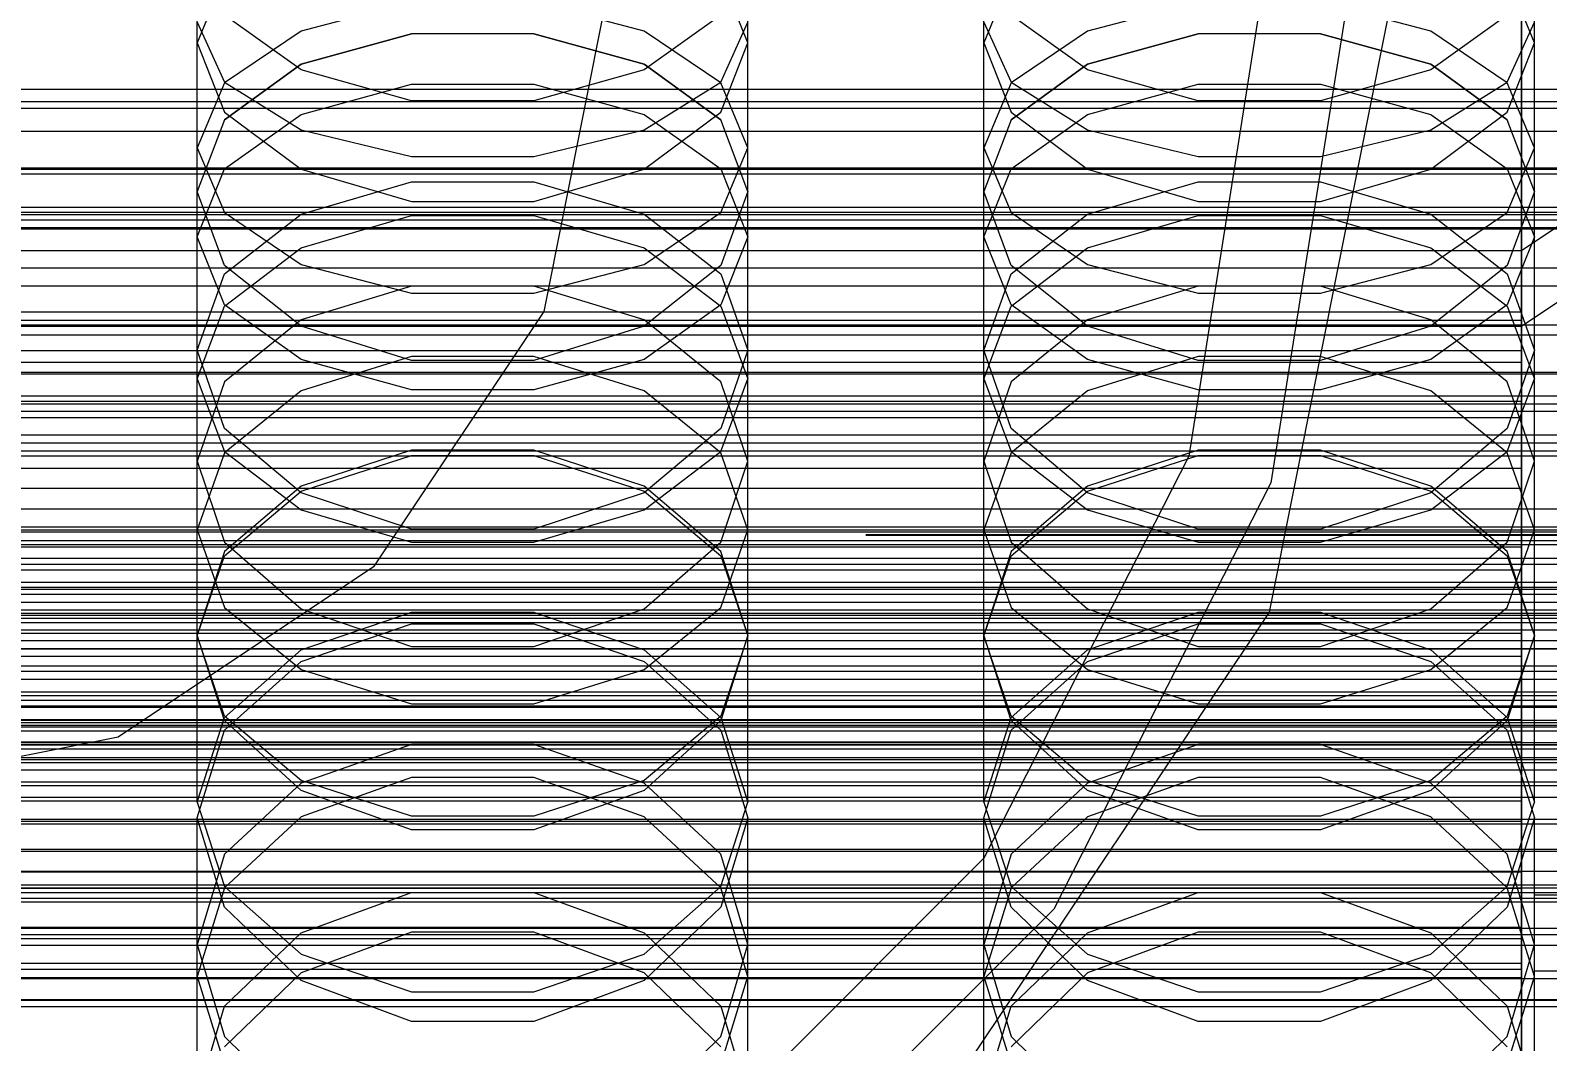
# Model space of a CAD drawing. Header units: millimetres. Extents: x -191664 to 191490, y -197311 to 10263.
# Drawn here: x 16.3 to 132, y -30028.6 to -29951.5 of the extents above; entities that cross this region are included whole.
import ezdxf

# ---------------------------------------------------------------- set-up
doc = ezdxf.new("R2010")
doc.units = ezdxf.units.MM
for name, color, linetype, lineweight in [('COTAS_USUARIO', 1, 'Continuous', 0), ('frontal_briquetadora', 7, 'Continuous', 0), ('frontal_C01', 7, 'Continuous', 0), ('frontal_C02', 7, 'Continuous', 0), ('frontal_C03', 7, 'Continuous', 0), ('frontal_mezcladora', 7, 'Continuous', 0), ('frontal_secador', 7, 'Continuous', 0)]:
    doc.layers.add(name, color=color, linetype=linetype, lineweight=lineweight)
doc.dimstyles.new('PLANTA_100', dxfattribs={"dimtxt": 250, "dimasz": 150, "dimexe": 150, "dimexo": 80, "dimgap": 100, "dimtad": 1, "dimtih": 1, "dimtoh": 1, "dimdec": 1, "dimdsep": 46, "dimcen": 0.09, "dimclrd": 1, "dimclre": 1, "dimclrt": 1, "dimadec": 0, "dimazin": 0, "dimtfac": 1, "dimtdec": 4, "dimtofl": 0, "dimtmove": 0, "dimatfit": 3, "dimfxl": 1, "dimtolj": 1, "dimtzin": 0, "dimarcsym": 0})

# ---------------------------------------------------------------- blocks, each defined once
blk = doc.blocks.new('*D104')
at = {"layer": 'COTAS_USUARIO', "color": 1, "lineweight": -2, "transparency": 16777216}
for p, q in [((1220, -30125), (1220, -29975)), ((100, -30275), (1370, -30275)), ((100, -30730), (1370, -30730)), ((1220, -30880), (1220, -31030))]:
    blk.add_line(p, q, dxfattribs=at)
at = {"layer": 'COTAS_USUARIO', "color": 1, "transparency": 16777216}
for points in [[(1195, -30125), (1245, -30125), (1220, -30275)], [(1195, -30880), (1245, -30880), (1220, -30730)]]:
    blk.add_solid(points, dxfattribs=at)
at = {"layer": 'Defpoints', "color": 0, "transparency": 16777216}
for p in [(20, -30275), (20, -30730), (1220, -30730)]:
    blk.add_point(p, dxfattribs=at)
blk = doc.blocks.new('*D106')
at = {"layer": 'COTAS_USUARIO', "color": 1, "lineweight": -2, "transparency": 16777216}
for p, q in [((-1180, -29182.75), (-1180, -29032.75)), ((-60, -29332.75), (-1330, -29332.75)), ((-60, -29700), (-1330, -29700)), ((-1180, -29850), (-1180, -30000))]:
    blk.add_line(p, q, dxfattribs=at)
at = {"layer": 'COTAS_USUARIO', "color": 1, "transparency": 16777216}
for points in [[(-1205, -29182.75), (-1155, -29182.75), (-1180, -29332.75)], [(-1205, -29850), (-1155, -29850), (-1180, -29700)]]:
    blk.add_solid(points, dxfattribs=at)
at = {"layer": 'Defpoints', "color": 0, "transparency": 16777216}
for p in [(-1180, -29332.75), (20, -29332.75), (20, -29700)]:
    blk.add_point(p, dxfattribs=at)
blk = doc.blocks.new('*D107')
at = {"layer": 'COTAS_USUARIO', "color": 1, "lineweight": -2, "transparency": 16777216}
for p, q in [((100, -29700), (1370, -29700)), ((1220, -29850), (1220, -30125)), ((100, -30275), (1370, -30275))]:
    blk.add_line(p, q, dxfattribs=at)
at = {"layer": 'COTAS_USUARIO', "color": 1, "transparency": 16777216}
for points in [[(1195, -29850), (1245, -29850), (1220, -29700)], [(1195, -30125), (1245, -30125), (1220, -30275)]]:
    blk.add_solid(points, dxfattribs=at)
at = {"layer": 'Defpoints', "color": 0, "transparency": 16777216}
for p in [(20, -29700), (20, -30275), (1220, -30275)]:
    blk.add_point(p, dxfattribs=at)
blk = doc.blocks.new('*D115')
at = {"layer": 'COTAS_USUARIO', "color": 1, "lineweight": -2, "transparency": 16777216}
for p, q in [((100, -29700), (1370, -29700)), ((1220, -29850), (1220, -30125)), ((100, -30275), (1370, -30275))]:
    blk.add_line(p, q, dxfattribs=at)
at = {"layer": 'COTAS_USUARIO', "color": 1, "transparency": 16777216}
for points in [[(1195, -29850), (1245, -29850), (1220, -29700)], [(1195, -30125), (1245, -30125), (1220, -30275)]]:
    blk.add_solid(points, dxfattribs=at)
at = {"layer": 'Defpoints', "color": 0, "transparency": 16777216}
for p in [(20, -29700), (20, -30275), (1220, -30275)]:
    blk.add_point(p, dxfattribs=at)
blk = doc.blocks.new('*D117')
at = {"layer": 'COTAS_USUARIO', "color": 1, "lineweight": -2, "transparency": 16777216}
for p, q in [((1200, -29280), (1200, -29130)), ((80, -29430), (1350, -29430)), ((80, -29710), (1350, -29710)), ((1200, -29860), (1200, -30010))]:
    blk.add_line(p, q, dxfattribs=at)
at = {"layer": 'COTAS_USUARIO', "color": 1, "transparency": 16777216}
for points in [[(1175, -29280), (1225, -29280), (1200, -29430)], [(1175, -29860), (1225, -29860), (1200, -29710)]]:
    blk.add_solid(points, dxfattribs=at)
at = {"layer": 'Defpoints', "color": 0, "transparency": 16777216}
for p in [(0, -29430), (0, -29710), (1200, -29710)]:
    blk.add_point(p, dxfattribs=at)
blk = doc.blocks.new('*D118')
at = {"layer": 'COTAS_USUARIO', "color": 1, "lineweight": -2, "transparency": 16777216}
for p, q in [((1200, -29560), (1200, -29410)), ((80, -29710), (1350, -29710)), ((80, -29990), (1350, -29990)), ((1200, -30140), (1200, -30290))]:
    blk.add_line(p, q, dxfattribs=at)
at = {"layer": 'COTAS_USUARIO', "color": 1, "transparency": 16777216}
for points in [[(1175, -29560), (1225, -29560), (1200, -29710)], [(1175, -30140), (1225, -30140), (1200, -29990)]]:
    blk.add_solid(points, dxfattribs=at)
at = {"layer": 'Defpoints', "color": 0, "transparency": 16777216}
for p in [(0, -29710), (0, -29990), (1200, -29990)]:
    blk.add_point(p, dxfattribs=at)
blk = doc.blocks.new('*D119')
at = {"layer": 'COTAS_USUARIO', "color": 1, "lineweight": -2, "transparency": 16777216}
for p, q in [((1200, -29840), (1200, -29690)), ((80, -29990), (1350, -29990)), ((80, -30270), (1350, -30270)), ((1200, -30420), (1200, -30570))]:
    blk.add_line(p, q, dxfattribs=at)
at = {"layer": 'COTAS_USUARIO', "color": 1, "transparency": 16777216}
for points in [[(1175, -29840), (1225, -29840), (1200, -29990)], [(1175, -30420), (1225, -30420), (1200, -30270)]]:
    blk.add_solid(points, dxfattribs=at)
at = {"layer": 'Defpoints', "color": 0, "transparency": 16777216}
for p in [(0, -29990), (0, -30270), (1200, -30270)]:
    blk.add_point(p, dxfattribs=at)
blk = doc.blocks.new('*D120')
at = {"layer": 'COTAS_USUARIO', "color": 1, "lineweight": -2, "transparency": 16777216}
for p, q in [((1200, -30120), (1200, -29970)), ((80, -30270), (1350, -30270)), ((80, -30550), (1350, -30550)), ((1200, -30700), (1200, -30850))]:
    blk.add_line(p, q, dxfattribs=at)
at = {"layer": 'COTAS_USUARIO', "color": 1, "transparency": 16777216}
for points in [[(1175, -30120), (1225, -30120), (1200, -30270)], [(1175, -30700), (1225, -30700), (1200, -30550)]]:
    blk.add_solid(points, dxfattribs=at)
at = {"layer": 'Defpoints', "color": 0, "transparency": 16777216}
for p in [(0, -30270), (0, -30550), (1200, -30550)]:
    blk.add_point(p, dxfattribs=at)

msp = doc.modelspace()

# ---------------------------------------------------------------- linework, layer by layer
at = {"layer": 'frontal_briquetadora', "color": 9, "true_color": 0xb9c3c2}
for p, q in [((29, -29960.46), (29, -29945.33)), ((71, -29960.46), (71, -29945.33)), ((89, -29960.46), (89, -29945.33)), ((131, -29960.46), (131, -29945.33)), ((31.08, -29947.37), (29, -29952.47)), ((71, -29952.47), (68.92, -29947.37)), ((91.08, -29947.37), (89, -29952.47)), ((131, -29952.47), (128.92, -29947.37)), ((36.91, -29954.52), (31.08, -29950.36)), ((45.33, -29949.37), (36.91, -29951.57)), ((63.09, -29951.57), (54.67, -29949.37)), ((68.92, -29950.36), (63.09, -29954.52)), ((96.91, -29954.52), (91.08, -29950.36)), ((105.33, -29949.37), (96.91, -29951.57)), ((123.09, -29951.57), (114.67, -29949.37)), ((128.92, -29950.36), (123.09, -29954.52)), ((29, -29950.89), (31.08, -29955.45)), ((68.92, -29955.45), (71, -29950.89)), ((89, -29950.89), (91.08, -29955.45)), ((128.92, -29955.45), (131, -29950.89)), ((29, -29967.27), (29, -29952.47)), ((29, -29952.47), (31.08, -29957.74)), ((36.91, -29951.57), (31.08, -29955.52)), ((45.33, -29951.77), (36.91, -29954.08)), ((36.91, -29954.09), (45.33, -29951.77)), ((54.67, -29951.77), (45.33, -29951.77)), ((63.09, -29954.08), (54.67, -29951.77)), ((54.67, -29951.77), (63.09, -29954.09)), ((68.92, -29955.52), (63.09, -29951.57)), ((68.92, -29957.74), (71, -29952.47)), ((71, -29967.27), (71, -29952.47)), ((89, -29967.27), (89, -29952.47)), ((89, -29952.47), (91.08, -29957.74)), ((96.91, -29951.57), (91.08, -29955.52)), ((105.33, -29951.77), (96.91, -29954.08)), ((96.91, -29954.09), (105.33, -29951.77)), ((114.67, -29951.77), (105.33, -29951.77)), ((123.09, -29954.08), (114.67, -29951.77)), ((114.67, -29951.77), (123.09, -29954.09)), ((128.92, -29955.52), (123.09, -29951.57)), ((128.92, -29957.74), (131, -29952.47)), ((131, -29967.27), (131, -29952.47)), ((36.91, -29954.08), (31.08, -29958.34)), ((31.08, -29958.34), (36.91, -29954.09)), ((45.33, -29956.88), (36.91, -29954.52)), ((63.09, -29954.52), (54.67, -29956.88)), ((68.92, -29958.34), (63.09, -29954.08)), ((63.09, -29954.09), (68.92, -29958.34)), ((96.91, -29954.08), (91.08, -29958.34)), ((91.08, -29958.34), (96.91, -29954.09)), ((105.33, -29956.88), (96.91, -29954.52)), ((123.09, -29954.52), (114.67, -29956.88)), ((128.92, -29958.34), (123.09, -29954.08)), ((123.09, -29954.09), (128.92, -29958.34)), ((31.08, -29955.52), (29, -29960.46)), ((31.08, -29955.45), (36.91, -29959.1)), ((36.91, -29957.92), (45.33, -29955.61)), ((45.33, -29955.61), (54.67, -29955.61)), ((54.67, -29955.61), (63.09, -29957.92)), ((63.09, -29959.1), (68.92, -29955.45)), ((71, -29960.46), (68.92, -29955.52)), ((91.08, -29955.52), (89, -29960.46)), ((91.08, -29955.45), (96.91, -29959.1)), ((96.91, -29957.92), (105.33, -29955.61)), ((105.33, -29955.61), (114.67, -29955.61)), ((114.67, -29955.61), (123.09, -29957.92)), ((123.09, -29959.1), (128.92, -29955.45)), ((131, -29960.46), (128.92, -29955.52)), ((54.67, -29956.88), (45.33, -29956.88)), ((114.67, -29956.88), (105.33, -29956.88)), ((31.08, -29958.34), (29, -29963.81)), ((31.08, -29957.74), (36.91, -29962.09)), ((31.08, -29962.08), (36.91, -29957.92)), ((63.09, -29962.09), (68.92, -29957.74)), ((63.09, -29957.92), (68.92, -29962.08)), ((71, -29963.81), (68.92, -29958.34)), ((91.08, -29958.34), (89, -29963.81)), ((91.08, -29957.74), (96.91, -29962.09)), ((91.08, -29962.08), (96.91, -29957.92)), ((123.09, -29962.09), (128.92, -29957.74)), ((123.09, -29957.92), (128.92, -29962.08)), ((131, -29963.81), (128.92, -29958.34)), ((36.91, -29959.1), (45.33, -29961.13)), ((54.67, -29961.13), (63.09, -29959.1)), ((96.91, -29959.1), (105.33, -29961.13)), ((114.67, -29961.13), (123.09, -29959.1)), ((29, -29960.46), (31.08, -29965.4)), ((68.92, -29965.4), (71, -29960.46)), ((89, -29960.46), (91.08, -29965.4)), ((128.92, -29965.4), (131, -29960.46)), ((45.33, -29961.13), (54.67, -29961.13)), ((105.33, -29961.13), (114.67, -29961.13)), ((29, -29967.27), (31.08, -29962.08)), ((36.91, -29962.09), (45.33, -29964.56)), ((36.91, -29965.54), (45.33, -29963.06)), ((45.33, -29963.06), (54.67, -29963.06)), ((54.67, -29964.56), (63.09, -29962.09)), ((54.67, -29963.06), (63.09, -29965.54)), ((68.92, -29962.08), (71, -29967.27)), ((89, -29967.27), (91.08, -29962.08)), ((96.91, -29962.09), (105.33, -29964.56)), ((96.91, -29965.54), (105.33, -29963.06)), ((105.33, -29963.06), (114.67, -29963.06)), ((114.67, -29964.56), (123.09, -29962.09)), ((114.67, -29963.06), (123.09, -29965.54)), ((128.92, -29962.08), (131, -29967.27)), ((31.08, -29969.44), (29, -29963.81)), ((29, -29978.09), (29, -29963.81)), ((71, -29963.81), (68.92, -29969.44)), ((71, -29978.09), (71, -29963.81)), ((91.08, -29969.44), (89, -29963.81)), ((89, -29978.09), (89, -29963.81)), ((131, -29963.81), (128.92, -29969.44)), ((131, -29978.09), (131, -29963.81)), ((31.08, -29965.4), (36.91, -29969.36)), ((45.33, -29964.56), (54.67, -29964.56)), ((63.09, -29969.36), (68.92, -29965.4)), ((91.08, -29965.4), (96.91, -29969.36)), ((105.33, -29964.56), (114.67, -29964.56)), ((123.09, -29969.36), (128.92, -29965.4)), ((31.08, -29970.08), (36.91, -29965.54)), ((36.91, -29968.09), (45.33, -29965.62)), ((45.33, -29965.62), (54.67, -29965.62)), ((54.67, -29965.62), (63.09, -29968.09)), ((63.09, -29965.54), (68.92, -29970.08)), ((91.08, -29970.08), (96.91, -29965.54)), ((96.91, -29968.09), (105.33, -29965.62)), ((105.33, -29965.62), (114.67, -29965.62)), ((114.67, -29965.62), (123.09, -29968.09)), ((123.09, -29965.54), (128.92, -29970.08)), ((31.08, -29972.45), (29, -29967.27)), ((71, -29967.27), (68.92, -29972.45)), ((91.08, -29972.45), (89, -29967.27)), ((131, -29967.27), (128.92, -29972.45)), ((31.08, -29972.54), (36.91, -29968.09)), ((63.09, -29968.09), (68.92, -29972.54)), ((91.08, -29972.54), (96.91, -29968.09)), ((123.09, -29968.09), (128.92, -29972.54)), ((36.91, -29974.07), (31.08, -29969.44)), ((36.91, -29969.36), (45.33, -29971.56)), ((54.67, -29971.56), (63.09, -29969.36)), ((68.92, -29969.44), (63.09, -29974.07)), ((96.91, -29974.07), (91.08, -29969.44)), ((96.91, -29969.36), (105.33, -29971.56)), ((114.67, -29971.56), (123.09, -29969.36)), ((128.92, -29969.44), (123.09, -29974.07)), ((29, -29975.9), (31.08, -29970.08)), ((45.33, -29971.01), (36.91, -29973.59)), ((54.67, -29971.01), (45.33, -29971.01)), ((63.09, -29973.59), (54.67, -29971.01)), ((68.92, -29970.08), (71, -29975.9)), ((89, -29975.9), (91.08, -29970.08)), ((105.33, -29971.01), (96.91, -29973.59)), ((114.67, -29971.01), (105.33, -29971.01)), ((123.09, -29973.59), (114.67, -29971.01)), ((128.92, -29970.08), (131, -29975.9)), ((45.33, -29971.56), (54.67, -29971.56)), ((105.33, -29971.56), (114.67, -29971.56)), ((29, -29978.09), (31.08, -29972.54)), ((36.91, -29976.61), (31.08, -29972.45)), ((68.92, -29972.45), (63.09, -29976.61)), ((68.92, -29972.54), (71, -29978.09)), ((89, -29978.09), (91.08, -29972.54)), ((96.91, -29976.61), (91.08, -29972.45)), ((128.92, -29972.45), (123.09, -29976.61)), ((128.92, -29972.54), (131, -29978.09)), ((36.91, -29973.59), (31.08, -29978.32)), ((45.33, -29976.69), (36.91, -29974.07)), ((63.09, -29974.07), (54.67, -29976.69)), ((68.92, -29978.32), (63.09, -29973.59)), ((96.91, -29973.59), (91.08, -29978.32)), ((105.33, -29976.69), (96.91, -29974.07)), ((123.09, -29974.07), (114.67, -29976.69)), ((128.92, -29978.32), (123.09, -29973.59)), ((31.08, -29981.87), (29, -29975.9)), ((29, -29989.62), (29, -29975.9)), ((45.33, -29976.38), (36.91, -29979)), ((45.33, -29978.92), (36.91, -29976.61)), ((54.67, -29976.38), (45.33, -29976.38)), ((54.67, -29976.69), (45.33, -29976.69)), ((63.09, -29979), (54.67, -29976.38)), ((63.09, -29976.61), (54.67, -29978.92)), ((71, -29975.9), (68.92, -29981.87)), ((71, -29989.62), (71, -29975.9)), ((91.08, -29981.87), (89, -29975.9)), ((89, -29989.62), (89, -29975.9)), ((105.33, -29976.38), (96.91, -29979)), ((105.33, -29978.92), (96.91, -29976.61)), ((114.67, -29976.38), (105.33, -29976.38)), ((114.67, -29976.69), (105.33, -29976.69)), ((123.09, -29979), (114.67, -29976.38)), ((123.09, -29976.61), (114.67, -29978.92)), ((131, -29975.9), (128.92, -29981.87)), ((131, -29989.62), (131, -29975.9)), ((29, -29978.09), (31.08, -29983.63)), ((68.92, -29983.63), (71, -29978.09)), ((89, -29978.09), (91.08, -29983.63)), ((128.92, -29983.63), (131, -29978.09)), ((31.08, -29978.32), (29, -29984.36)), ((36.91, -29979), (31.08, -29983.73)), ((54.67, -29978.92), (45.33, -29978.92)), ((68.92, -29983.73), (63.09, -29979)), ((71, -29984.36), (68.92, -29978.32)), ((91.08, -29978.32), (89, -29984.36)), ((96.91, -29979), (91.08, -29983.73)), ((114.67, -29978.92), (105.33, -29978.92)), ((128.92, -29983.73), (123.09, -29979)), ((131, -29984.36), (128.92, -29978.32)), ((36.91, -29986.78), (31.08, -29981.87)), ((68.92, -29981.87), (63.09, -29986.78)), ((96.91, -29986.78), (91.08, -29981.87)), ((128.92, -29981.87), (123.09, -29986.78)), ((31.08, -29983.73), (29, -29989.62)), ((31.08, -29983.63), (36.91, -29988.08)), ((45.33, -29983.54), (36.91, -29986.27)), ((36.91, -29986.67), (45.33, -29983.95)), ((54.67, -29983.54), (45.33, -29983.54)), ((45.33, -29983.95), (54.67, -29983.95)), ((63.09, -29986.27), (54.67, -29983.54)), ((54.67, -29983.95), (63.09, -29986.67)), ((63.09, -29988.08), (68.92, -29983.63)), ((71, -29989.62), (68.92, -29983.73)), ((91.08, -29983.73), (89, -29989.62)), ((91.08, -29983.63), (96.91, -29988.08)), ((105.33, -29983.54), (96.91, -29986.27)), ((96.91, -29986.67), (105.33, -29983.95)), ((114.67, -29983.54), (105.33, -29983.54)), ((105.33, -29983.95), (114.67, -29983.95)), ((123.09, -29986.27), (114.67, -29983.54)), ((114.67, -29983.95), (123.09, -29986.67)), ((123.09, -29988.08), (128.92, -29983.63)), ((131, -29989.62), (128.92, -29983.73)), ((29, -29997.7), (29, -29984.36)), ((29, -29984.36), (31.08, -29990.56)), ((68.92, -29990.56), (71, -29984.36)), ((71, -29997.7), (71, -29984.36)), ((89, -29997.7), (89, -29984.36)), ((89, -29984.36), (91.08, -29990.56)), ((128.92, -29990.56), (131, -29984.36)), ((131, -29997.7), (131, -29984.36)), ((36.91, -29986.27), (31.08, -29991.27)), ((68.92, -29991.27), (63.09, -29986.27)), ((96.91, -29986.27), (91.08, -29991.27)), ((128.92, -29991.27), (123.09, -29986.27)), ((31.08, -29991.58), (36.91, -29986.67)), ((45.33, -29989.55), (36.91, -29986.78)), ((63.09, -29986.78), (54.67, -29989.55)), ((63.09, -29986.67), (68.92, -29991.58)), ((91.08, -29991.58), (96.91, -29986.67)), ((105.33, -29989.55), (96.91, -29986.78)), ((123.09, -29986.78), (114.67, -29989.55)), ((123.09, -29986.67), (128.92, -29991.58)), ((36.91, -29988.08), (45.33, -29990.55)), ((54.67, -29990.55), (63.09, -29988.08)), ((96.91, -29988.08), (105.33, -29990.55)), ((114.67, -29990.55), (123.09, -29988.08)), ((29, -29989.62), (31.08, -29995.52)), ((54.67, -29989.55), (45.33, -29989.55)), ((68.92, -29995.52), (71, -29989.62)), ((89, -29989.62), (91.08, -29995.52)), ((114.67, -29989.55), (105.33, -29989.55)), ((128.92, -29995.52), (131, -29989.62)), ((31.08, -29990.56), (36.91, -29995.64)), ((45.33, -29990.55), (54.67, -29990.55)), ((63.09, -29995.64), (68.92, -29990.56)), ((91.08, -29990.56), (96.91, -29995.64)), ((105.33, -29990.55), (114.67, -29990.55)), ((123.09, -29995.64), (128.92, -29990.56)), ((31.08, -29991.27), (29, -29997.64)), ((29, -29997.7), (31.08, -29991.58)), ((71, -29997.64), (68.92, -29991.27)), ((68.92, -29991.58), (71, -29997.7)), ((91.08, -29991.27), (89, -29997.64)), ((89, -29997.7), (91.08, -29991.58)), ((131, -29997.64), (128.92, -29991.27)), ((128.92, -29991.58), (131, -29997.7)), ((31.08, -29995.52), (36.91, -30000.25)), ((63.09, -30000.25), (68.92, -29995.52)), ((91.08, -29995.52), (96.91, -30000.25)), ((123.09, -30000.25), (128.92, -29995.52)), ((36.91, -29995.64), (45.33, -29998.51)), ((36.91, -29998.76), (45.33, -29995.89)), ((45.33, -29995.89), (54.67, -29995.89)), ((54.67, -29998.51), (63.09, -29995.64)), ((54.67, -29995.89), (63.09, -29998.76)), ((96.91, -29995.64), (105.33, -29998.51)), ((96.91, -29998.76), (105.33, -29995.89)), ((105.33, -29995.89), (114.67, -29995.89)), ((114.67, -29998.51), (123.09, -29995.64)), ((114.67, -29995.89), (123.09, -29998.76)), ((31.08, -30004.16), (29, -29997.64)), ((29, -30010.37), (29, -29997.64)), ((31.08, -30003.82), (29, -29997.7)), ((36.91, -29999.65), (45.33, -29996.77)), ((45.33, -29996.77), (54.67, -29996.77)), ((54.67, -29996.77), (63.09, -29999.65)), ((71, -29997.64), (68.92, -30004.16)), ((71, -29997.7), (68.92, -30003.82)), ((71, -30010.37), (71, -29997.64)), ((91.08, -30004.16), (89, -29997.64)), ((89, -30010.37), (89, -29997.64)), ((91.08, -30003.82), (89, -29997.7)), ((96.91, -29999.65), (105.33, -29996.77)), ((105.33, -29996.77), (114.67, -29996.77)), ((114.67, -29996.77), (123.09, -29999.65)), ((131, -29997.64), (128.92, -30004.16)), ((131, -29997.7), (128.92, -30003.82)), ((131, -30010.37), (131, -29997.64)), ((31.08, -30003.92), (36.91, -29998.76)), ((45.33, -29998.51), (54.67, -29998.51)), ((63.09, -29998.76), (68.92, -30003.92)), ((91.08, -30003.92), (96.91, -29998.76)), ((105.33, -29998.51), (114.67, -29998.51)), ((123.09, -29998.76), (128.92, -30003.92)), ((31.08, -30004.9), (36.91, -29999.65)), ((63.09, -29999.65), (68.92, -30004.9)), ((91.08, -30004.9), (96.91, -29999.65)), ((123.09, -29999.65), (128.92, -30004.9)), ((36.91, -30000.25), (45.33, -30002.87)), ((54.67, -30002.87), (63.09, -30000.25)), ((96.91, -30000.25), (105.33, -30002.87)), ((114.67, -30002.87), (123.09, -30000.25)), ((45.33, -30002.87), (54.67, -30002.87)), ((105.33, -30002.87), (114.67, -30002.87)), ((29, -30010.37), (31.08, -30003.92)), ((36.91, -30008.73), (31.08, -30003.82)), ((36.91, -30009.49), (31.08, -30004.16)), ((68.92, -30003.82), (63.09, -30008.73)), ((68.92, -30004.16), (63.09, -30009.49)), ((68.92, -30003.92), (71, -30010.37)), ((89, -30010.37), (91.08, -30003.92)), ((96.91, -30008.73), (91.08, -30003.82)), ((96.91, -30009.49), (91.08, -30004.16)), ((128.92, -30003.82), (123.09, -30008.73)), ((128.92, -30004.16), (123.09, -30009.49)), ((128.92, -30003.92), (131, -30010.37)), ((29, -30011.58), (31.08, -30004.9)), ((68.92, -30004.9), (71, -30011.58)), ((89, -30011.58), (91.08, -30004.9)), ((128.92, -30004.9), (131, -30011.58)), ((45.33, -30005.97), (36.91, -30008.93)), ((54.67, -30005.97), (45.33, -30005.97)), ((63.09, -30008.93), (54.67, -30005.97)), ((105.33, -30005.97), (96.91, -30008.93)), ((114.67, -30005.97), (105.33, -30005.97)), ((123.09, -30008.93), (114.67, -30005.97)), ((36.91, -30008.93), (31.08, -30014.35)), ((45.33, -30008.5), (36.91, -30011.5)), ((45.33, -30011.45), (36.91, -30008.73)), ((54.67, -30008.5), (45.33, -30008.5)), ((63.09, -30011.5), (54.67, -30008.5)), ((63.09, -30008.73), (54.67, -30011.45)), ((68.92, -30014.35), (63.09, -30008.93)), ((96.91, -30008.93), (91.08, -30014.35)), ((105.33, -30008.5), (96.91, -30011.5)), ((105.33, -30011.45), (96.91, -30008.73)), ((114.67, -30008.5), (105.33, -30008.5)), ((123.09, -30011.5), (114.67, -30008.5)), ((123.09, -30008.73), (114.67, -30011.45)), ((128.92, -30014.35), (123.09, -30008.93)), ((29, -30010.37), (31.08, -30016.81)), ((45.33, -30012.49), (36.91, -30009.49)), ((63.09, -30009.49), (54.67, -30012.49)), ((68.92, -30016.81), (71, -30010.37)), ((89, -30010.37), (91.08, -30016.81)), ((105.33, -30012.49), (96.91, -30009.49)), ((123.09, -30009.49), (114.67, -30012.49)), ((128.92, -30016.81), (131, -30010.37)), ((31.08, -30018.4), (29, -30011.58)), ((29, -30023.67), (29, -30011.58)), ((36.91, -30011.5), (31.08, -30016.92)), ((54.67, -30011.45), (45.33, -30011.45)), ((68.92, -30016.92), (63.09, -30011.5)), ((71, -30011.58), (68.92, -30018.4)), ((71, -30023.67), (71, -30011.58)), ((91.08, -30018.4), (89, -30011.58)), ((89, -30023.67), (89, -30011.58)), ((96.91, -30011.5), (91.08, -30016.92)), ((114.67, -30011.45), (105.33, -30011.45)), ((128.92, -30016.92), (123.09, -30011.5)), ((131, -30011.58), (128.92, -30018.4)), ((131, -30023.67), (131, -30011.58)), ((54.67, -30012.49), (45.33, -30012.49)), ((114.67, -30012.49), (105.33, -30012.49)), ((31.08, -30014.35), (29, -30021.23)), ((71, -30021.23), (68.92, -30014.35)), ((91.08, -30014.35), (89, -30021.23)), ((131, -30021.23), (128.92, -30014.35)), ((31.08, -30016.92), (29, -30023.67)), ((31.08, -30016.81), (36.91, -30021.97)), ((36.91, -30020.36), (45.33, -30017.27)), ((45.33, -30017.27), (54.67, -30017.27)), ((54.67, -30017.27), (63.09, -30020.36)), ((63.09, -30021.97), (68.92, -30016.81)), ((71, -30023.67), (68.92, -30016.92)), ((91.08, -30016.92), (89, -30023.67)), ((91.08, -30016.81), (96.91, -30021.97)), ((96.91, -30020.36), (105.33, -30017.27)), ((105.33, -30017.27), (114.67, -30017.27)), ((114.67, -30017.27), (123.09, -30020.36)), ((123.09, -30021.97), (128.92, -30016.81)), ((131, -30023.67), (128.92, -30016.92)), ((36.91, -30023.98), (31.08, -30018.4)), ((68.92, -30018.4), (63.09, -30023.98)), ((96.91, -30023.98), (91.08, -30018.4)), ((128.92, -30018.4), (123.09, -30023.98)), ((31.08, -30025.93), (36.91, -30020.36)), ((45.33, -30020.3), (36.91, -30023.4)), ((54.67, -30020.3), (45.33, -30020.3)), ((63.09, -30023.4), (54.67, -30020.3)), ((63.09, -30020.36), (68.92, -30025.93)), ((91.08, -30025.93), (96.91, -30020.36)), ((105.33, -30020.3), (96.91, -30023.4)), ((114.67, -30020.3), (105.33, -30020.3)), ((123.09, -30023.4), (114.67, -30020.3)), ((123.09, -30020.36), (128.92, -30025.93)), ((29, -30032.88), (29, -30021.23)), ((29, -30021.23), (31.08, -30028.25)), ((36.91, -30021.97), (45.33, -30024.84)), ((54.67, -30024.84), (63.09, -30021.97)), ((68.92, -30028.25), (71, -30021.23)), ((71, -30032.88), (71, -30021.23)), ((89, -30032.88), (89, -30021.23)), ((89, -30021.23), (91.08, -30028.25)), ((96.91, -30021.97), (105.33, -30024.84)), ((114.67, -30024.84), (123.09, -30021.97)), ((128.92, -30028.25), (131, -30021.23)), ((131, -30032.88), (131, -30021.23)), ((29, -30023.67), (31.08, -30030.42)), ((36.91, -30023.4), (31.08, -30029.05)), ((45.33, -30027.11), (36.91, -30023.98)), ((63.09, -30023.98), (54.67, -30027.11)), ((68.92, -30029.05), (63.09, -30023.4)), ((68.92, -30030.42), (71, -30023.67)), ((89, -30023.67), (91.08, -30030.42)), ((96.91, -30023.4), (91.08, -30029.05)), ((105.33, -30027.11), (96.91, -30023.98)), ((123.09, -30023.98), (114.67, -30027.11)), ((128.92, -30029.05), (123.09, -30023.4)), ((128.92, -30030.42), (131, -30023.67)), ((45.33, -30024.84), (54.67, -30024.84)), ((105.33, -30024.84), (114.67, -30024.84)), ((29, -30032.88), (31.08, -30025.93)), ((68.92, -30025.93), (71, -30032.88)), ((89, -30032.88), (91.08, -30025.93)), ((128.92, -30025.93), (131, -30032.88)), ((54.67, -30027.11), (45.33, -30027.11)), ((114.67, -30027.11), (105.33, -30027.11)), ((31.08, -30028.25), (36.91, -30033.97)), ((63.09, -30033.97), (68.92, -30028.25)), ((91.08, -30028.25), (96.91, -30033.97)), ((123.09, -30033.97), (128.92, -30028.25))]:
    msp.add_line(p, q, dxfattribs=at)
at = {"layer": 'frontal_C01', "color": 139, "true_color": 0x345e4e}
for p, q in [((130, -30116.06), (130, -29803.88)), ((130, -29809.56), (130, -30121.75))]:
    msp.add_line(p, q, dxfattribs=at)
at = {"layer": 'frontal_C01', "color": 139, "true_color": 0x354b57}
for p, q in [((430, -30020.5), (-430, -30020.5)), ((430, -30025.5), (-430, -30025.5))]:
    msp.add_line(p, q, dxfattribs=at)
at = {"layer": 'frontal_C02', "color": 139, "true_color": 0x345e4e}
for p, q in [((130, -29968.33), (130, -29683.51)), ((130, -29689.25), (130, -29974.07)), ((228.3, -29902.47), (130, -29968.33)), ((130, -29974.07), (228.3, -29908.22)), ((130, -29968.33), (0, -29968.33)), ((130, -30253.15), (130, -29968.33)), ((0, -29974.07), (130, -29974.07)), ((130, -29974.07), (130, -30258.89))]:
    msp.add_line(p, q, dxfattribs=at)
at = {"layer": 'frontal_C02', "color": 139, "true_color": 0x354b57}
for p, q in [((-450, -29959.21), (450, -29959.21)), ((430, -30004.14), (-430, -30004.14)), ((430, -30009.14), (-430, -30009.14)), ((131, -30023.28), (131, -30017.44)), ((131, -30017.44), (149, -30017.44)), ((131, -30062.96), (131, -30017.44)), ((149, -30023.28), (131, -30023.28)), ((131, -30068.8), (131, -30023.28))]:
    msp.add_line(p, q, dxfattribs=at)
at = {"layer": 'frontal_C02', "color": 252, "true_color": 0x83939a}
for p, q in [((-130, -29972.98), (130, -29972.98)), ((130, -29973.62), (130, -29972.98)), ((130, -29972.98), (130, -29974.07)), ((-130, -29973.62), (130, -29973.62)), ((-130, -29974.07), (130, -29974.07)), ((130, -29975.94), (130, -29973.62)), ((130, -29974.07), (130, -29976.82)), ((-130, -29975.94), (130, -29975.94)), ((-130, -29976.82), (130, -29976.82)), ((130, -29979.79), (130, -29975.94)), ((130, -29976.82), (130, -29981.04)), ((-130, -29979.79), (130, -29979.79)), ((130, -29984.91), (130, -29979.79)), ((-130, -29981.04), (130, -29981.04)), ((130, -29981.04), (130, -29986.44)), ((-130, -29984.91), (130, -29984.91)), ((130, -29990.94), (130, -29984.91)), ((-130, -29986.44), (130, -29986.44)), ((130, -29986.44), (130, -29992.65)), ((130, -29990.94), (-130, -29990.94)), ((130, -29997.48), (130, -29990.94)), ((-130, -29992.65), (130, -29992.65)), ((130, -29992.65), (130, -29999.25)), ((-130, -29997.48), (130, -29997.48)), ((130, -30004.08), (130, -29997.48)), ((-130, -29999.25), (130, -29999.25)), ((130, -29999.25), (130, -30005.79)), ((-130, -30004.08), (130, -30004.08)), ((130, -30010.29), (130, -30004.08)), ((-130, -30005.79), (130, -30005.79)), ((130, -30005.79), (130, -30011.82)), ((-130, -30010.29), (130, -30010.29)), ((130, -30015.69), (130, -30010.29)), ((-130, -30011.82), (130, -30011.82)), ((130, -30011.82), (130, -30016.94)), ((-130, -30015.69), (130, -30015.69)), ((130, -30019.91), (130, -30015.69)), ((-130, -30016.94), (130, -30016.94)), ((130, -30016.94), (130, -30020.79)), ((-130, -30019.91), (130, -30019.91)), ((-130, -30020.79), (130, -30020.79)), ((130, -30022.66), (130, -30019.91)), ((130, -30020.79), (130, -30023.11)), ((-130, -30022.66), (130, -30022.66)), ((-130, -30023.11), (130, -30023.11)), ((130, -30023.75), (130, -30022.66)), ((130, -30023.11), (130, -30023.75)), ((-130, -30023.75), (130, -30023.75))]:
    msp.add_line(p, q, dxfattribs=at)
at = {"layer": 'frontal_C02', "color": 9, "true_color": 0xbac6cb}
for p, q in [((-148, -29989.37), (148, -29989.37)), ((-148, -29989.6), (148, -29989.6)), ((-148, -29989.76), (148, -29989.76)), ((-148, -29990.42), (148, -29990.42)), ((-148, -29990.73), (148, -29990.73)), ((-148, -29991.78), (148, -29991.78)), ((-148, -29992.23), (148, -29992.23)), ((-148, -29993.6), (148, -29993.6)), ((-148, -29994.14), (148, -29994.14)), ((148, -29995.73), (-148, -29995.73)), ((-148, -29996.34), (148, -29996.34)), ((-148, -29998.05), (148, -29998.05)), ((-148, -29998.68), (148, -29998.68)), ((-148, -30000.39), (148, -30000.39)), ((-148, -30000.99), (148, -30000.99)), ((-148, -30002.59), (148, -30002.59)), ((-148, -30003.13), (148, -30003.13)), ((-148, -30004.5), (148, -30004.5)), ((-148, -30004.95), (148, -30004.95)), ((-148, -30006), (148, -30006)), ((-148, -30006.31), (148, -30006.31)), ((-148, -30006.97), (148, -30006.97)), ((-148, -30007.13), (148, -30007.13)), ((-148, -30007.36), (148, -30007.36))]:
    msp.add_line(p, q, dxfattribs=at)
at = {"layer": 'frontal_C03', "color": 252, "true_color": 0x83939a}
for p, q in [((-250, -29956.94), (250, -29956.94)), ((-250, -29957.44), (250, -29957.44)), ((-250, -29962.1), (250, -29962.1)), ((-250, -29962.45), (250, -29962.45)), ((-250, -29965.38), (250, -29965.38)), ((-250, -29965.56), (250, -29965.56)), ((-250, -29966.56), (250, -29966.56))]:
    msp.add_line(p, q, dxfattribs=at)
at = {"layer": 'frontal_C03', "color": 139, "true_color": 0x354b57}
for p, q in [((-450, -29983.58), (450, -29983.58)), ((450, -29995.14), (-450, -29995.14)), ((450, -29997.26), (-450, -29997.26)), ((-450, -30008.82), (450, -30008.82)), ((430, -30011.71), (-430, -30011.71)), ((430, -30016.71), (-430, -30016.71))]:
    msp.add_line(p, q, dxfattribs=at)
at = {"layer": 'frontal_mezcladora', "color": 250, "true_color": 0x33393d}
msp.add_line((-280, -30020), (280, -30020), dxfattribs=at)
at = {"layer": 'frontal_mezcladora', "color": 252, "true_color": 0x8b8c91}
msp.add_line((-260, -30020), (260, -30020), dxfattribs=at)
at = {"layer": 'frontal_secador', "color": 43, "true_color": 0xe7bf45}
for p, q in [((60, -29950), (55.43, -29972.96)), ((55.43, -29972.96), (42.43, -29992.43)), ((42.43, -29992.43), (22.96, -30005.43)), ((22.96, -30005.43), (0, -30010))]:
    msp.add_line(p, q, dxfattribs=at)
at = {"layer": 'frontal_secador', "color": 142, "true_color": 0x159eb4}
for p, q in [((110, -29950), (104.62, -29983.99)), ((119.9, -29950), (110.77, -29995.88)), ((104.62, -29983.99), (88.99, -30014.66)), ((110.77, -29995.88), (84.78, -30034.78)), ((88.99, -30014.66), (64.66, -30038.99))]:
    msp.add_line(p, q, dxfattribs=at)
at = {"layer": 'frontal_secador', "color": 129, "true_color": 0x304542}
for p, q in [((116.6, -29950), (110.89, -29986.03)), ((110.89, -29986.03), (94.33, -30018.54)), ((94.33, -30018.54), (68.54, -30044.33))]:
    msp.add_line(p, q, dxfattribs=at)
at = {"layer": 'frontal_secador', "color": 254, "true_color": 0xd2d7cc}
for p, q in [((-1250, -29956), (1250, -29956)), ((1250, -29996), (-1250, -29996))]:
    msp.add_line(p, q, dxfattribs=at)
at = {"layer": 'frontal_secador', "color": 253, "true_color": 0xa8b3b5}
for p, q in [((-1250, -29962), (1250, -29962)), ((1250, -29966), (-1250, -29966)), ((1250, -29984), (-1250, -29984)), ((-1250, -29988), (1250, -29988)), ((1250, -30000), (-1250, -30000)), ((-1250, -30006), (1250, -30006))]:
    msp.add_line(p, q, dxfattribs=at)
at = {"layer": 'frontal_secador', "color": 9, "true_color": 0xc7cdbf}
for p, q in [((-1250, -29965), (1250, -29965)), ((-1250, -29966.66), (1250, -29966.66)), ((1250, -29969.66), (-1250, -29969.66)), ((-1250, -29971), (1250, -29971)), ((1250, -29974), (-1250, -29974)), ((-1250, -29974.73), (1250, -29974.73)), ((-1250, -29977.59), (1250, -29977.59)), ((1250, -29977.73), (-1250, -29977.73)), ((-1250, -29979.39), (1250, -29979.39)), ((-1250, -29980), (1250, -29980)), ((1250, -29980.59), (-1250, -29980.59)), ((1250, -29982.39), (-1250, -29982.39)), ((1250, -29983), (-1250, -29983))]:
    msp.add_line(p, q, dxfattribs=at)
at = {"layer": 'frontal_secador', "color": 253, "true_color": 0xa4b0b5}
for p, q in [((1250, -29994), (-1250, -29994)), ((1250, -29994.55), (-1250, -29994.55)), ((1250, -29996.14), (-1250, -29996.14)), ((1250, -29996.71), (-1250, -29996.71)), ((1250, -29998.69), (-1250, -29998.69)), ((1320, -30002), (-1320, -30002)), ((1320, -30002.27), (-1320, -30002.27)), ((1250, -30002), (-1250, -30002)), ((1320, -30003.07), (-1320, -30003.07)), ((1320, -30004.34), (-1320, -30004.34)), ((1250, -30004.65), (-1250, -30004.65)), ((1250, -30005.86), (-1250, -30005.86)), ((1320, -30006), (-1320, -30006)), ((1320, -30007.93), (-1320, -30007.93)), ((-1320, -30010), (1320, -30010)), ((-1250, -30010), (1250, -30010)), ((1320, -30012.07), (-1320, -30012.07)), ((1320, -30014), (-1320, -30014)), ((1250, -30014.14), (-1250, -30014.14)), ((1320, -30015.66), (-1320, -30015.66)), ((1320, -30016.93), (-1320, -30016.93)), ((1250, -30017.29), (-1250, -30017.29)), ((1320, -30017.73), (-1320, -30017.73)), ((1320, -30018), (-1320, -30018)), ((1250, -30018), (-1250, -30018)), ((1250, -30021.31), (-1250, -30021.31)), ((1250, -30023.86), (-1250, -30023.86)), ((1250, -30025.45), (-1250, -30025.45)), ((1250, -30026), (-1250, -30026))]:
    msp.add_line(p, q, dxfattribs=at)

# ---------------------------------------------------------------- dimensions: what is measured, and where the dimension line sits
at = {"layer": 'COTAS_USUARIO'}
for p1, p2, picture, middle in [((20, -29700), (20, -29332.75), '*D106', (-1180, -29516.375)), ((0, -29430), (0, -29710), '*D117', (1200, -29570)), ((0, -29710), (0, -29990), '*D118', (1200, -29850)), ((0, -29990), (0, -30270), '*D119', (1200, -30130)), ((20, -29700), (20, -30275), '*D107', (1220, -29987.5)), ((20, -29700), (20, -30275), '*D115', (1220, -29987.5)), ((0, -30270), (0, -30550), '*D120', (1200, -30410)), ((20, -30275), (20, -30730), '*D104', (1220, -30502.5))]:
    dim = msp.add_aligned_dim(p1=p1, p2=p2, distance=1200, dimstyle='PLANTA_100', dxfattribs=at)
    dim.commit()
    dim.dimension.update_dxf_attribs({"geometry": picture, "text_midpoint": middle})

doc.saveas('drawing.dxf')
